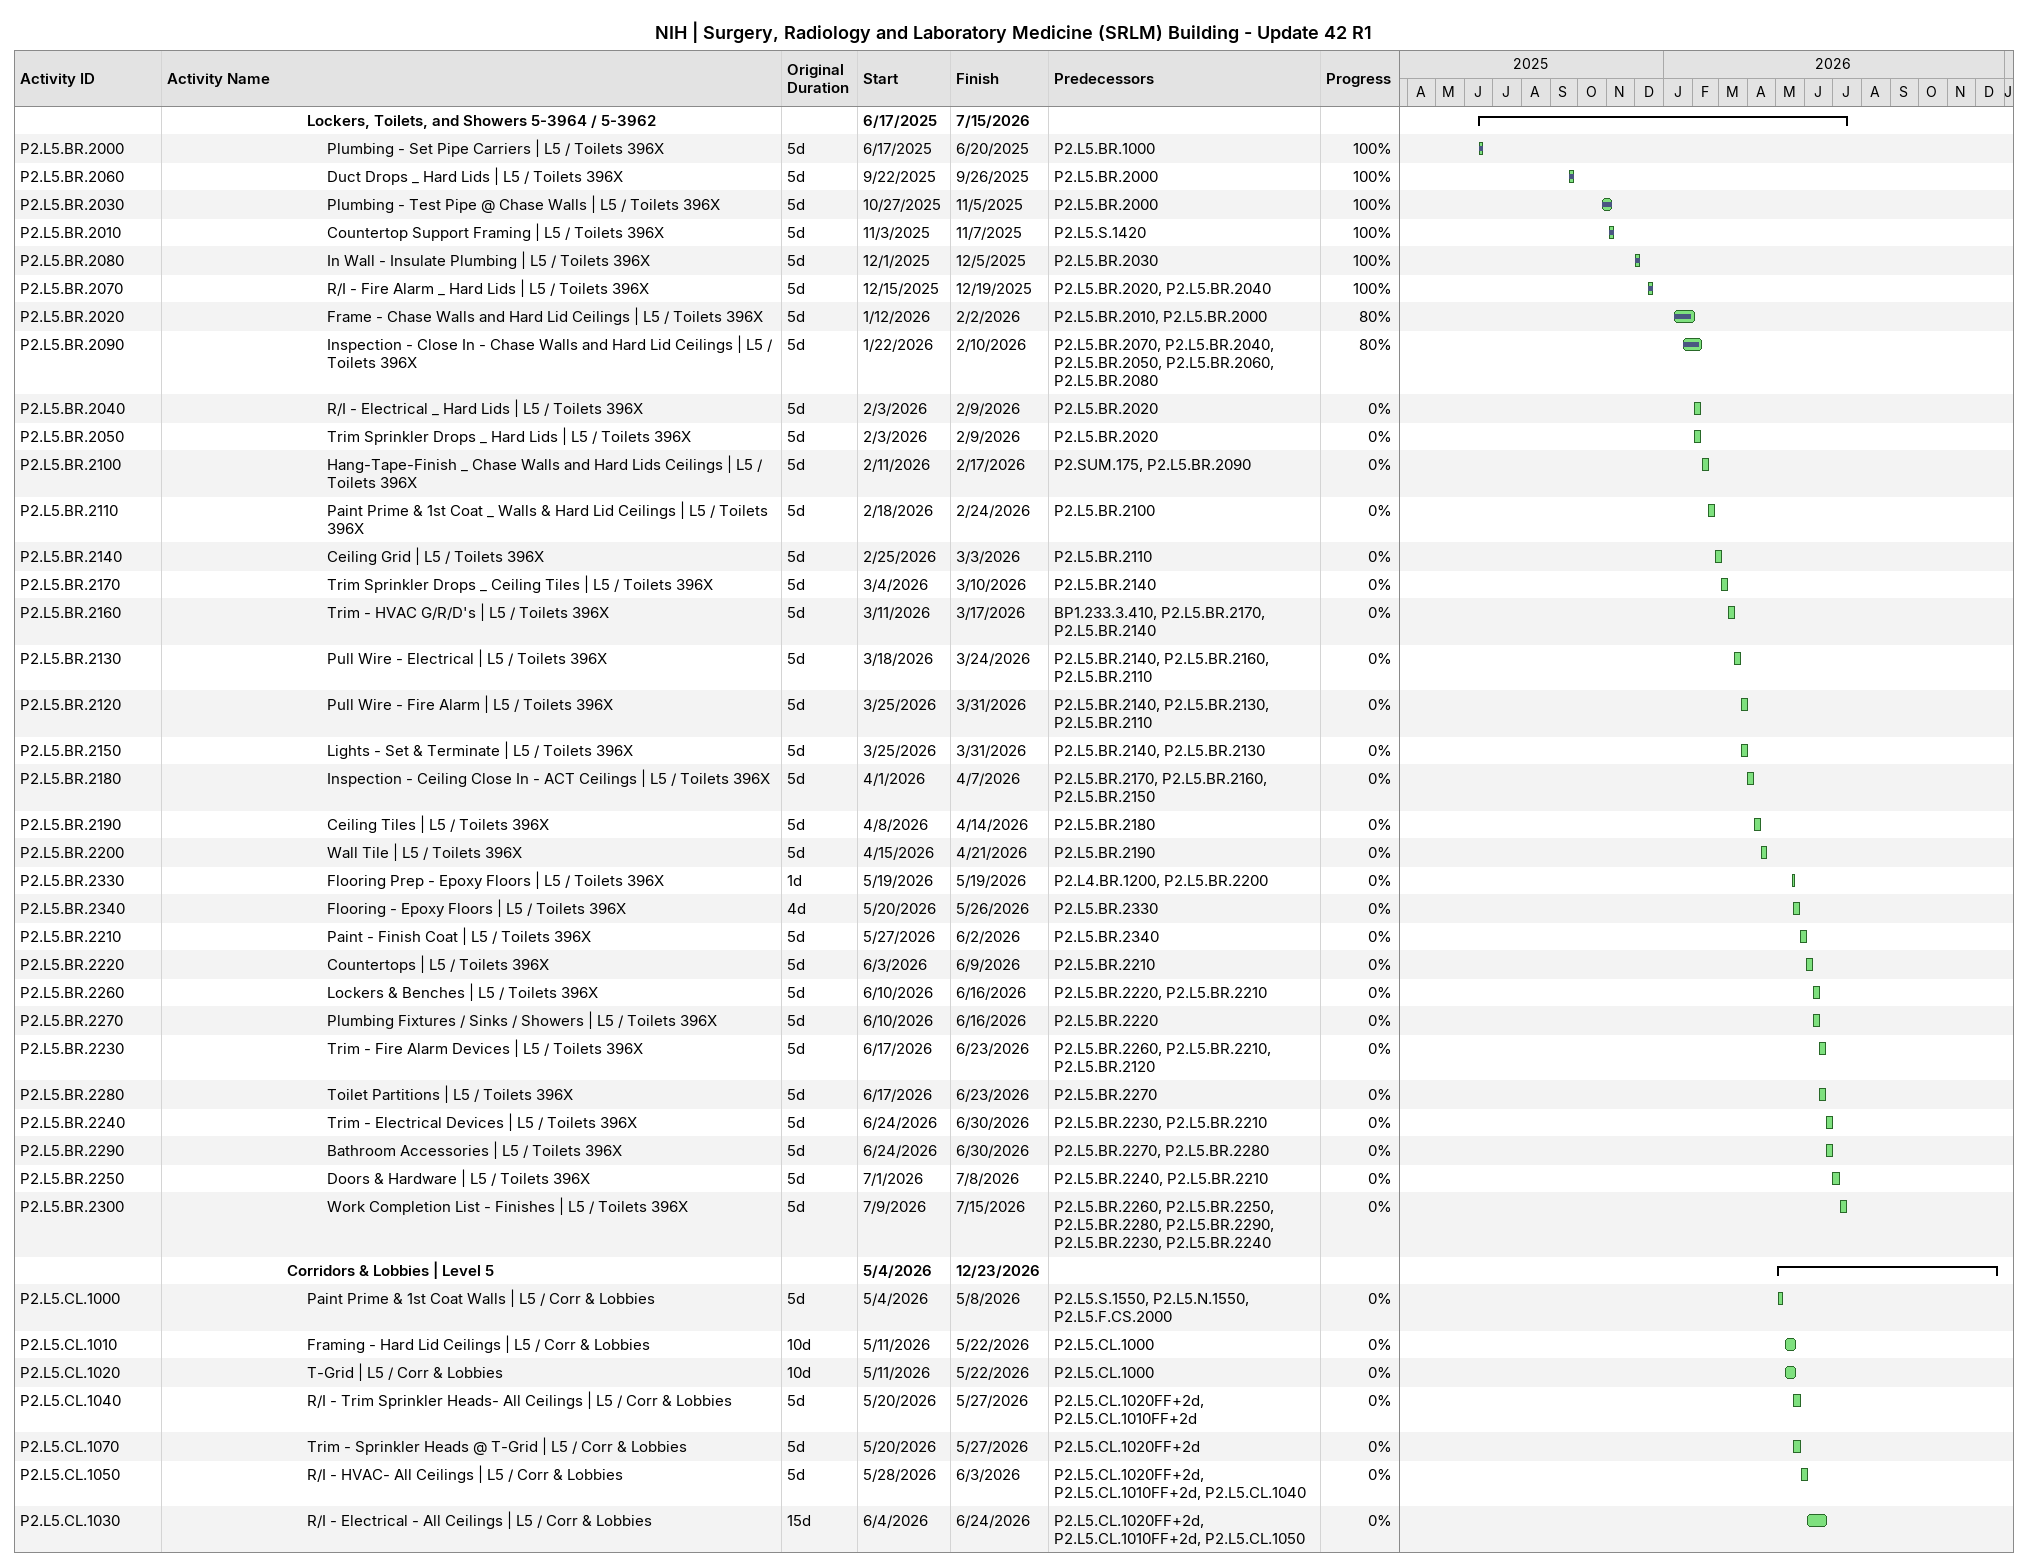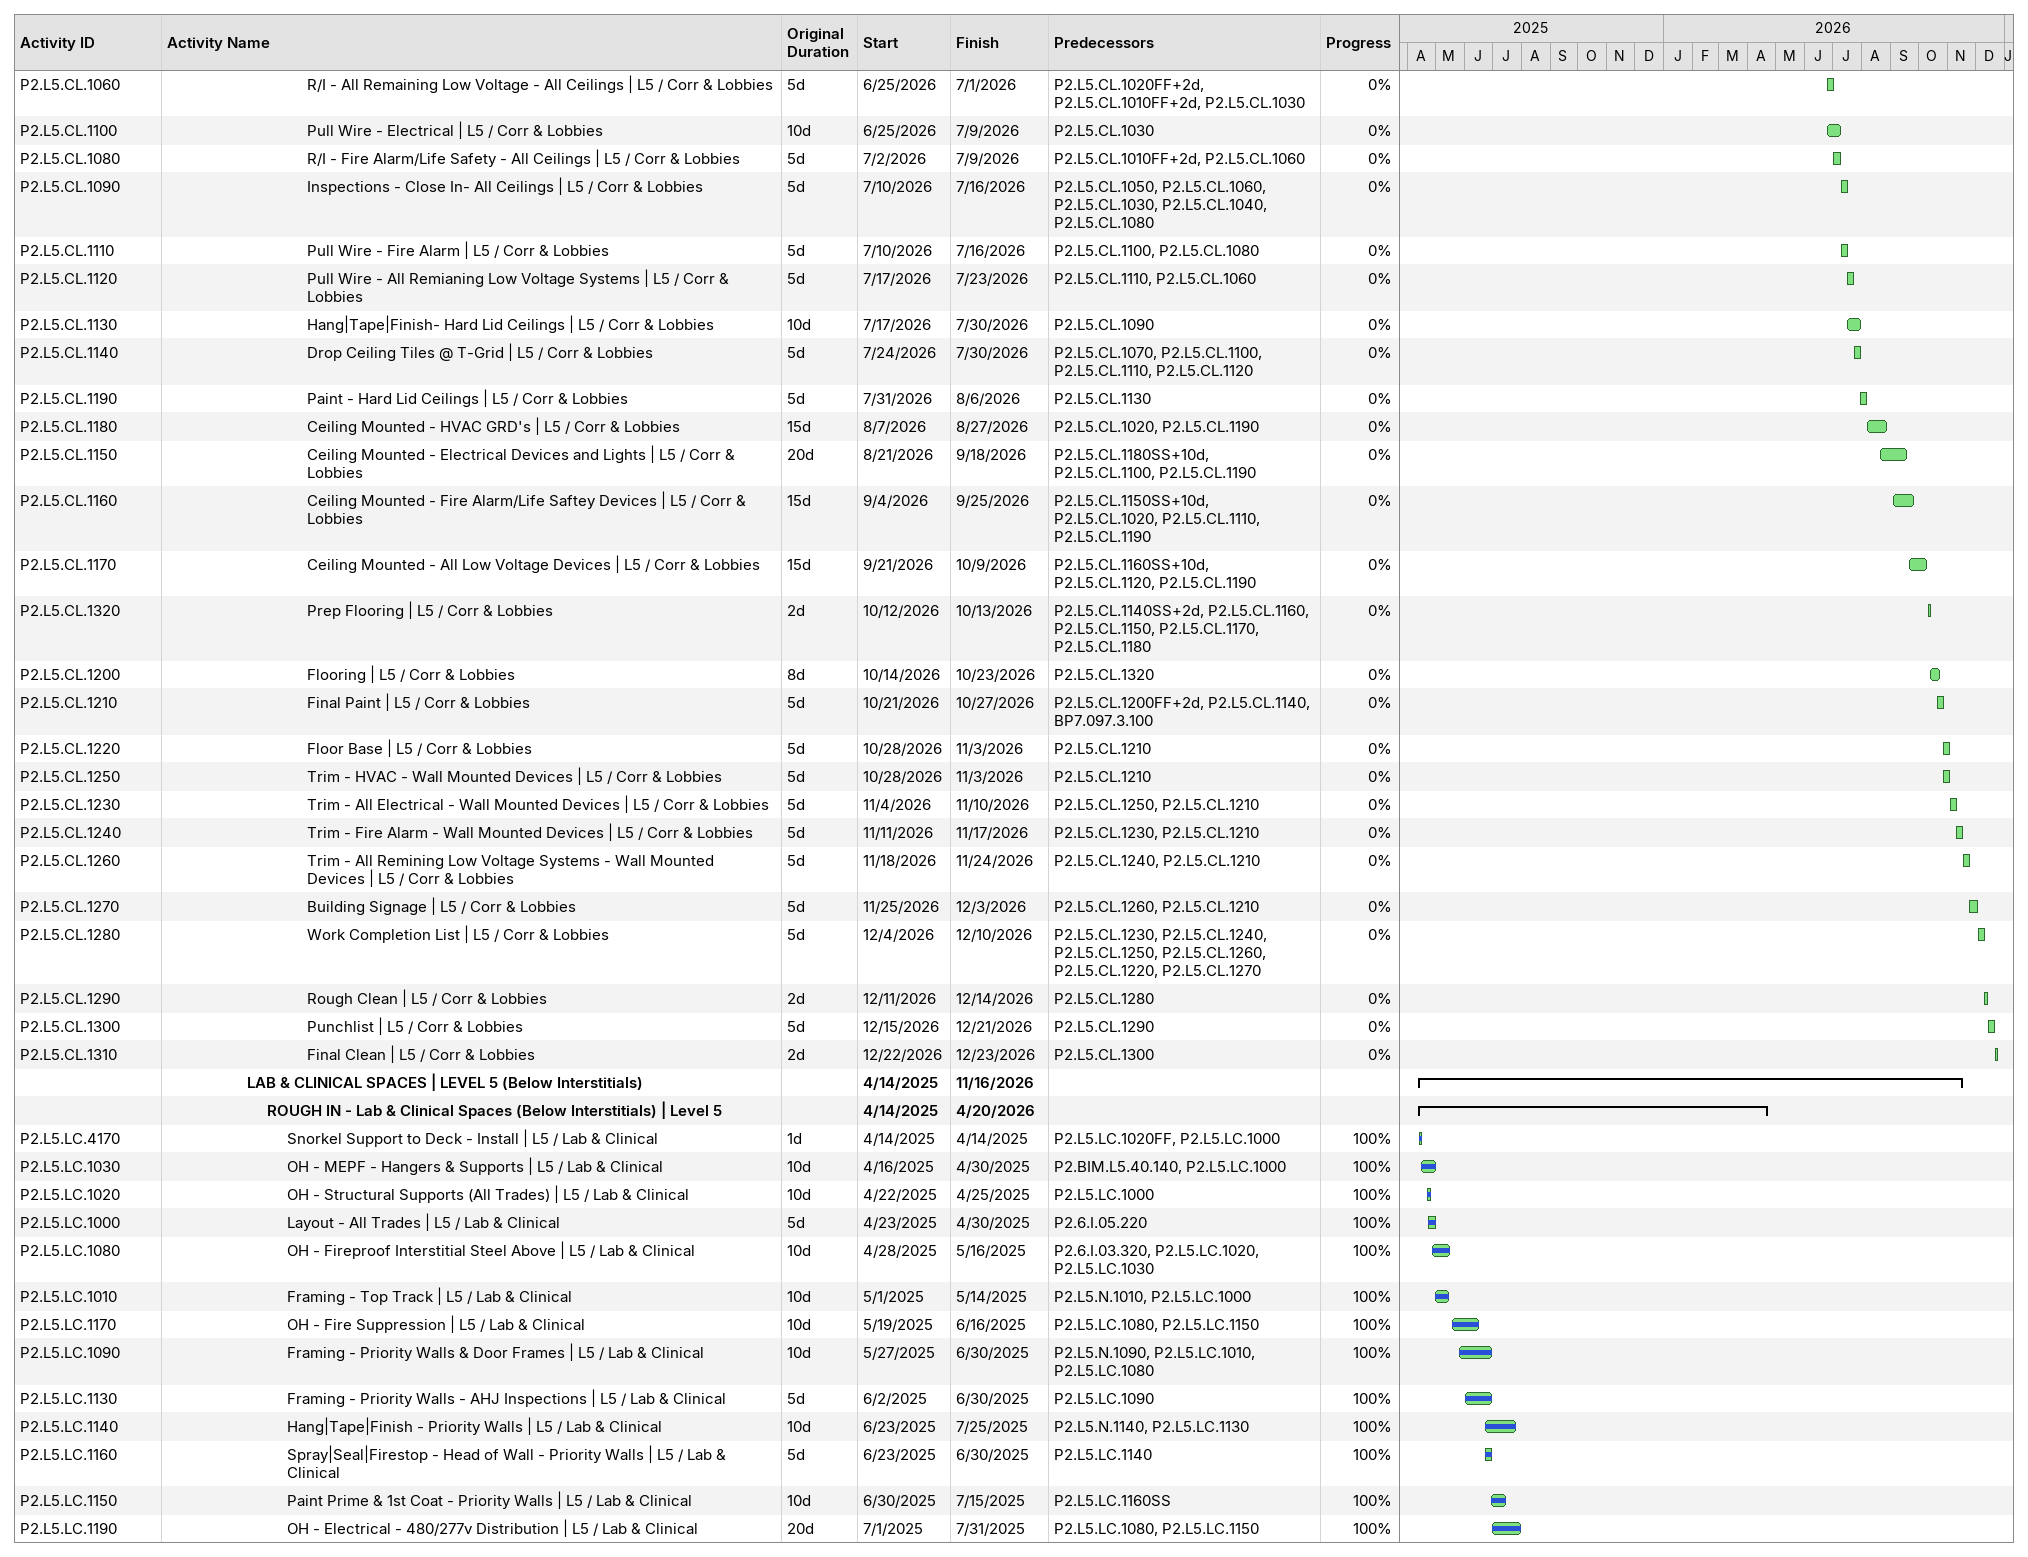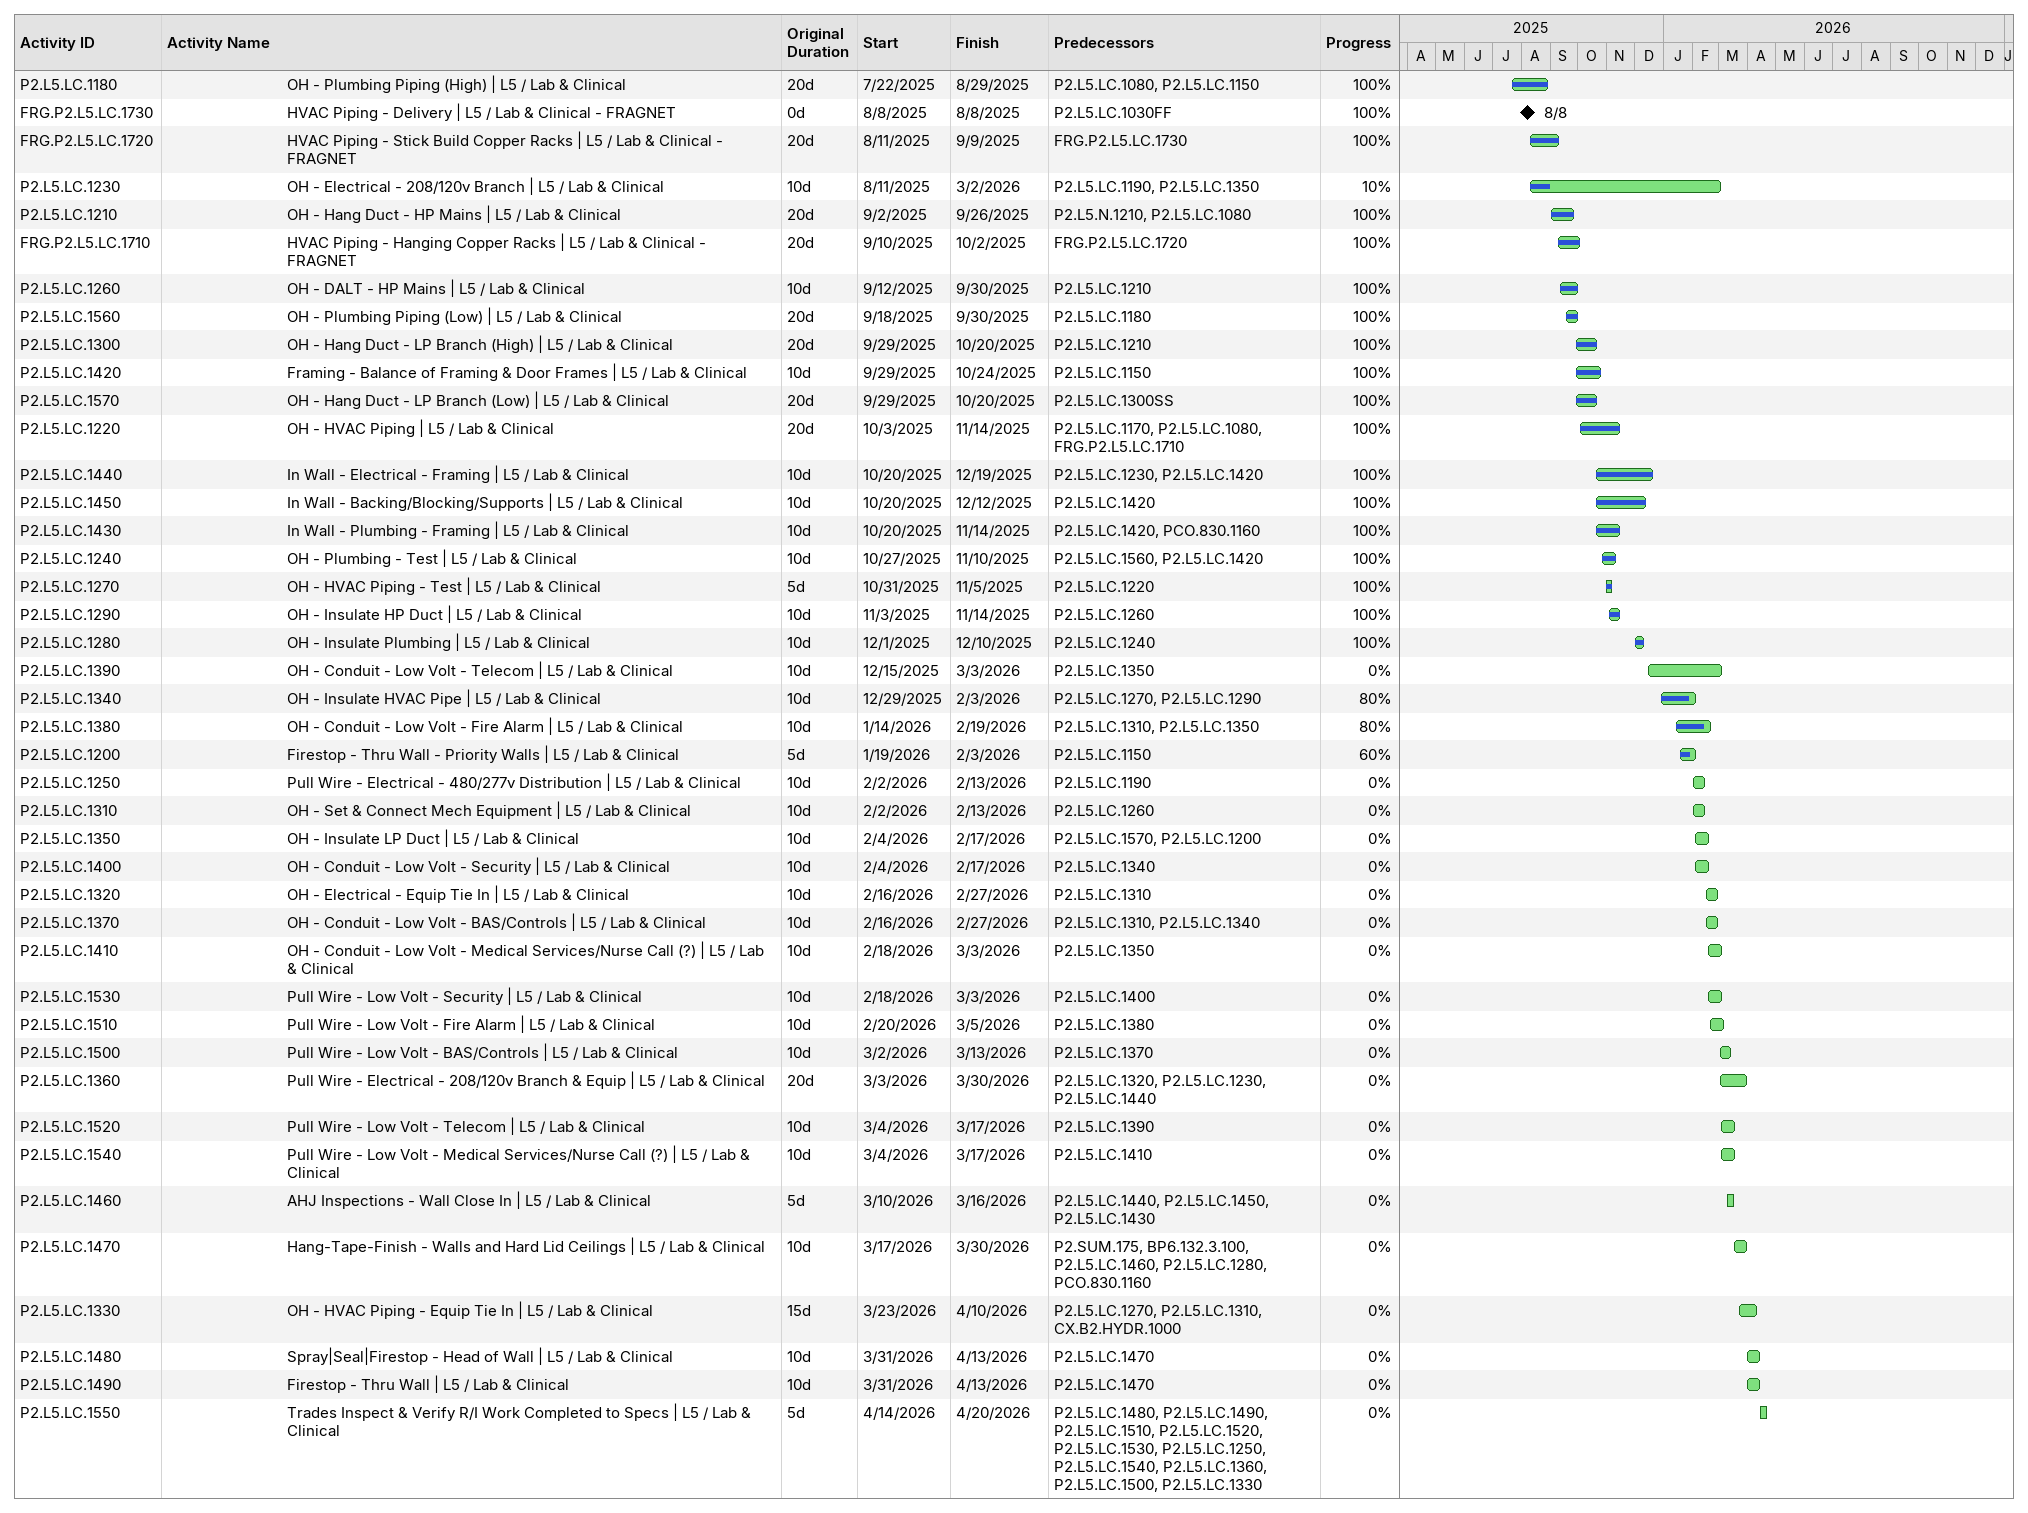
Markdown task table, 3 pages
NIH | Surgery, Radiology and Laboratory Medicine (SRLM) Building - Update 42 R1

| ID | Level | Task | Original duration | Start | Finish | Predecessors | % complete |
|---|---|---|---|---|---|---|---|
|  | 8 | **Lockers, Toilets, and Showers 5-3964 / 5-3962** |  | 2025-06-17 | 2026-07-15 |  |  |
| P2.L5.BR.2000 | 9 | Plumbing - Set Pipe Carriers \| L5 / Toilets 396X | 5d | 2025-06-17 | 2025-06-20 | P2.L5.BR.1000 | 100 |
| P2.L5.BR.2060 | 9 | Duct Drops _ Hard Lids \| L5 / Toilets 396X | 5d | 2025-09-22 | 2025-09-26 | P2.L5.BR.2000 | 100 |
| P2.L5.BR.2030 | 9 | Plumbing - Test Pipe @ Chase Walls \| L5 / Toilets 396X | 5d | 2025-10-27 | 2025-11-05 | P2.L5.BR.2000 | 100 |
| P2.L5.BR.2010 | 9 | Countertop Support Framing \| L5 / Toilets 396X | 5d | 2025-11-03 | 2025-11-07 | P2.L5.S.1420 | 100 |
| P2.L5.BR.2080 | 9 | In Wall - Insulate Plumbing \| L5 / Toilets 396X | 5d | 2025-12-01 | 2025-12-05 | P2.L5.BR.2030 | 100 |
| P2.L5.BR.2070 | 9 | R/I - Fire Alarm _ Hard Lids \| L5 / Toilets 396X | 5d | 2025-12-15 | 2025-12-19 | P2.L5.BR.2020, P2.L5.BR.2040 | 100 |
| P2.L5.BR.2020 | 9 | Frame - Chase Walls and Hard Lid Ceilings \| L5 / Toilets 396X | 5d | 2026-01-12 | 2026-02-02 | P2.L5.BR.2010, P2.L5.BR.2000 | 80 |
| P2.L5.BR.2090 | 9 | Inspection - Close In - Chase Walls and Hard Lid Ceilings \| L5 / Toilets 396X | 5d | 2026-01-22 | 2026-02-10 | P2.L5.BR.2070, P2.L5.BR.2040, P2.L5.BR.2050, P2.L5.BR.2060, P2.L5.BR.2080 | 80 |
| P2.L5.BR.2040 | 9 | R/I - Electrical _ Hard Lids \| L5 / Toilets 396X | 5d | 2026-02-03 | 2026-02-09 | P2.L5.BR.2020 | 0 |
| P2.L5.BR.2050 | 9 | Trim Sprinkler Drops _ Hard Lids \| L5 / Toilets 396X | 5d | 2026-02-03 | 2026-02-09 | P2.L5.BR.2020 | 0 |
| P2.L5.BR.2100 | 9 | Hang-Tape-Finish _ Chase Walls and Hard Lids Ceilings \| L5 / Toilets 396X | 5d | 2026-02-11 | 2026-02-17 | P2.SUM.175, P2.L5.BR.2090 | 0 |
| P2.L5.BR.2110 | 9 | Paint Prime & 1st Coat _ Walls & Hard Lid Ceilings \| L5 / Toilets 396X | 5d | 2026-02-18 | 2026-02-24 | P2.L5.BR.2100 | 0 |
| P2.L5.BR.2140 | 9 | Ceiling Grid \| L5 / Toilets 396X | 5d | 2026-02-25 | 2026-03-03 | P2.L5.BR.2110 | 0 |
| P2.L5.BR.2170 | 9 | Trim Sprinkler Drops _ Ceiling Tiles \| L5 / Toilets 396X | 5d | 2026-03-04 | 2026-03-10 | P2.L5.BR.2140 | 0 |
| P2.L5.BR.2160 | 9 | Trim - HVAC G/R/D's \| L5 / Toilets 396X | 5d | 2026-03-11 | 2026-03-17 | BP1.233.3.410, P2.L5.BR.2170, P2.L5.BR.2140 | 0 |
| P2.L5.BR.2130 | 9 | Pull Wire - Electrical \| L5 / Toilets 396X | 5d | 2026-03-18 | 2026-03-24 | P2.L5.BR.2140, P2.L5.BR.2160, P2.L5.BR.2110 | 0 |
| P2.L5.BR.2120 | 9 | Pull Wire - Fire Alarm \| L5 / Toilets 396X | 5d | 2026-03-25 | 2026-03-31 | P2.L5.BR.2140, P2.L5.BR.2130, P2.L5.BR.2110 | 0 |
| P2.L5.BR.2150 | 9 | Lights - Set & Terminate \| L5 / Toilets 396X | 5d | 2026-03-25 | 2026-03-31 | P2.L5.BR.2140, P2.L5.BR.2130 | 0 |
| P2.L5.BR.2180 | 9 | Inspection - Ceiling Close In - ACT Ceilings \| L5 / Toilets 396X | 5d | 2026-04-01 | 2026-04-07 | P2.L5.BR.2170, P2.L5.BR.2160, P2.L5.BR.2150 | 0 |
| P2.L5.BR.2190 | 9 | Ceiling Tiles \| L5 / Toilets 396X | 5d | 2026-04-08 | 2026-04-14 | P2.L5.BR.2180 | 0 |
| P2.L5.BR.2200 | 9 | Wall Tile \| L5 / Toilets 396X | 5d | 2026-04-15 | 2026-04-21 | P2.L5.BR.2190 | 0 |
| P2.L5.BR.2330 | 9 | Flooring Prep - Epoxy Floors \| L5 / Toilets 396X | 1d | 2026-05-19 | 2026-05-19 | P2.L4.BR.1200, P2.L5.BR.2200 | 0 |
| P2.L5.BR.2340 | 9 | Flooring - Epoxy Floors \| L5 / Toilets 396X | 4d | 2026-05-20 | 2026-05-26 | P2.L5.BR.2330 | 0 |
| P2.L5.BR.2210 | 9 | Paint - Finish Coat \| L5 / Toilets 396X | 5d | 2026-05-27 | 2026-06-02 | P2.L5.BR.2340 | 0 |
| P2.L5.BR.2220 | 9 | Countertops \| L5 / Toilets 396X | 5d | 2026-06-03 | 2026-06-09 | P2.L5.BR.2210 | 0 |
| P2.L5.BR.2260 | 9 | Lockers & Benches \| L5 / Toilets 396X | 5d | 2026-06-10 | 2026-06-16 | P2.L5.BR.2220, P2.L5.BR.2210 | 0 |
| P2.L5.BR.2270 | 9 | Plumbing Fixtures / Sinks / Showers \| L5 / Toilets 396X | 5d | 2026-06-10 | 2026-06-16 | P2.L5.BR.2220 | 0 |
| P2.L5.BR.2230 | 9 | Trim - Fire Alarm Devices \| L5 / Toilets 396X | 5d | 2026-06-17 | 2026-06-23 | P2.L5.BR.2260, P2.L5.BR.2210, P2.L5.BR.2120 | 0 |
| P2.L5.BR.2280 | 9 | Toilet Partitions \| L5 / Toilets 396X | 5d | 2026-06-17 | 2026-06-23 | P2.L5.BR.2270 | 0 |
| P2.L5.BR.2240 | 9 | Trim - Electrical Devices \| L5 / Toilets 396X | 5d | 2026-06-24 | 2026-06-30 | P2.L5.BR.2230, P2.L5.BR.2210 | 0 |
| P2.L5.BR.2290 | 9 | Bathroom Accessories \| L5 / Toilets 396X | 5d | 2026-06-24 | 2026-06-30 | P2.L5.BR.2270, P2.L5.BR.2280 | 0 |
| P2.L5.BR.2250 | 9 | Doors & Hardware \| L5 / Toilets 396X | 5d | 2026-07-01 | 2026-07-08 | P2.L5.BR.2240, P2.L5.BR.2210 | 0 |
| P2.L5.BR.2300 | 9 | Work Completion List - Finishes \| L5 / Toilets 396X | 5d | 2026-07-09 | 2026-07-15 | P2.L5.BR.2260, P2.L5.BR.2250, P2.L5.BR.2280, P2.L5.BR.2290, P2.L5.BR.2230, P2.L5.BR.2240 | 0 |
|  | 7 | **Corridors & Lobbies \| Level 5** |  | 2026-05-04 | 2026-12-23 |  |  |
| P2.L5.CL.1000 | 8 | Paint Prime & 1st Coat Walls \| L5 / Corr & Lobbies | 5d | 2026-05-04 | 2026-05-08 | P2.L5.S.1550, P2.L5.N.1550, P2.L5.F.CS.2000 | 0 |
| P2.L5.CL.1010 | 8 | Framing - Hard Lid Ceilings \| L5 / Corr & Lobbies | 10d | 2026-05-11 | 2026-05-22 | P2.L5.CL.1000 | 0 |
| P2.L5.CL.1020 | 8 | T-Grid \| L5 / Corr & Lobbies | 10d | 2026-05-11 | 2026-05-22 | P2.L5.CL.1000 | 0 |
| P2.L5.CL.1040 | 8 | R/I - Trim Sprinkler Heads- All Ceilings \| L5 / Corr & Lobbies | 5d | 2026-05-20 | 2026-05-27 | P2.L5.CL.1020FF+2d, P2.L5.CL.1010FF+2d | 0 |
| P2.L5.CL.1070 | 8 | Trim - Sprinkler Heads @ T-Grid \| L5 / Corr & Lobbies | 5d | 2026-05-20 | 2026-05-27 | P2.L5.CL.1020FF+2d | 0 |
| P2.L5.CL.1050 | 8 | R/I - HVAC- All Ceilings \| L5 / Corr & Lobbies | 5d | 2026-05-28 | 2026-06-03 | P2.L5.CL.1020FF+2d, P2.L5.CL.1010FF+2d, P2.L5.CL.1040 | 0 |
| P2.L5.CL.1030 | 8 | R/I - Electrical - All Ceilings \| L5 / Corr & Lobbies | 15d | 2026-06-04 | 2026-06-24 | P2.L5.CL.1020FF+2d, P2.L5.CL.1010FF+2d, P2.L5.CL.1050 | 0 |
| P2.L5.CL.1060 | 8 | R/I - All Remaining Low Voltage - All Ceilings \| L5 / Corr & Lobbies | 5d | 2026-06-25 | 2026-07-01 | P2.L5.CL.1020FF+2d, P2.L5.CL.1010FF+2d, P2.L5.CL.1030 | 0 |
| P2.L5.CL.1100 | 8 | Pull Wire - Electrical \| L5 / Corr & Lobbies | 10d | 2026-06-25 | 2026-07-09 | P2.L5.CL.1030 | 0 |
| P2.L5.CL.1080 | 8 | R/I - Fire Alarm/Life Safety - All Ceilings \| L5 / Corr & Lobbies | 5d | 2026-07-02 | 2026-07-09 | P2.L5.CL.1010FF+2d, P2.L5.CL.1060 | 0 |
| P2.L5.CL.1090 | 8 | Inspections - Close In- All Ceilings \| L5 / Corr & Lobbies | 5d | 2026-07-10 | 2026-07-16 | P2.L5.CL.1050, P2.L5.CL.1060, P2.L5.CL.1030, P2.L5.CL.1040, P2.L5.CL.1080 | 0 |
| P2.L5.CL.1110 | 8 | Pull Wire - Fire Alarm \| L5 / Corr & Lobbies | 5d | 2026-07-10 | 2026-07-16 | P2.L5.CL.1100, P2.L5.CL.1080 | 0 |
| P2.L5.CL.1120 | 8 | Pull Wire - All Remianing Low Voltage Systems \| L5 / Corr & Lobbies | 5d | 2026-07-17 | 2026-07-23 | P2.L5.CL.1110, P2.L5.CL.1060 | 0 |
| P2.L5.CL.1130 | 8 | Hang\|Tape\|Finish- Hard Lid Ceilings \| L5 / Corr & Lobbies | 10d | 2026-07-17 | 2026-07-30 | P2.L5.CL.1090 | 0 |
| P2.L5.CL.1140 | 8 | Drop Ceiling Tiles @ T-Grid \| L5 / Corr & Lobbies | 5d | 2026-07-24 | 2026-07-30 | P2.L5.CL.1070, P2.L5.CL.1100, P2.L5.CL.1110, P2.L5.CL.1120 | 0 |
| P2.L5.CL.1190 | 8 | Paint - Hard Lid Ceilings \| L5 / Corr & Lobbies | 5d | 2026-07-31 | 2026-08-06 | P2.L5.CL.1130 | 0 |
| P2.L5.CL.1180 | 8 | Ceiling Mounted - HVAC GRD's \| L5 / Corr & Lobbies | 15d | 2026-08-07 | 2026-08-27 | P2.L5.CL.1020, P2.L5.CL.1190 | 0 |
| P2.L5.CL.1150 | 8 | Ceiling Mounted - Electrical Devices and Lights \| L5 / Corr & Lobbies | 20d | 2026-08-21 | 2026-09-18 | P2.L5.CL.1180SS+10d, P2.L5.CL.1100, P2.L5.CL.1190 | 0 |
| P2.L5.CL.1160 | 8 | Ceiling Mounted - Fire Alarm/Life Saftey Devices \| L5 / Corr & Lobbies | 15d | 2026-09-04 | 2026-09-25 | P2.L5.CL.1150SS+10d, P2.L5.CL.1020, P2.L5.CL.1110, P2.L5.CL.1190 | 0 |
| P2.L5.CL.1170 | 8 | Ceiling Mounted - All Low Voltage Devices \| L5 / Corr & Lobbies | 15d | 2026-09-21 | 2026-10-09 | P2.L5.CL.1160SS+10d, P2.L5.CL.1120, P2.L5.CL.1190 | 0 |
| P2.L5.CL.1320 | 8 | Prep Flooring \| L5 / Corr & Lobbies | 2d | 2026-10-12 | 2026-10-13 | P2.L5.CL.1140SS+2d, P2.L5.CL.1160, P2.L5.CL.1150, P2.L5.CL.1170, P2.L5.CL.1180 | 0 |
| P2.L5.CL.1200 | 8 | Flooring \| L5 / Corr & Lobbies | 8d | 2026-10-14 | 2026-10-23 | P2.L5.CL.1320 | 0 |
| P2.L5.CL.1210 | 8 | Final Paint \| L5 / Corr & Lobbies | 5d | 2026-10-21 | 2026-10-27 | P2.L5.CL.1200FF+2d, P2.L5.CL.1140, BP7.097.3.100 | 0 |
| P2.L5.CL.1220 | 8 | Floor Base \| L5 / Corr & Lobbies | 5d | 2026-10-28 | 2026-11-03 | P2.L5.CL.1210 | 0 |
| P2.L5.CL.1250 | 8 | Trim - HVAC - Wall Mounted Devices \| L5 / Corr & Lobbies | 5d | 2026-10-28 | 2026-11-03 | P2.L5.CL.1210 | 0 |
| P2.L5.CL.1230 | 8 | Trim - All Electrical - Wall Mounted Devices \| L5 / Corr & Lobbies | 5d | 2026-11-04 | 2026-11-10 | P2.L5.CL.1250, P2.L5.CL.1210 | 0 |
| P2.L5.CL.1240 | 8 | Trim - Fire Alarm - Wall Mounted Devices \| L5 / Corr & Lobbies | 5d | 2026-11-11 | 2026-11-17 | P2.L5.CL.1230, P2.L5.CL.1210 | 0 |
| P2.L5.CL.1260 | 8 | Trim - All Remining Low Voltage Systems - Wall Mounted Devices \| L5 / Corr & Lobbies | 5d | 2026-11-18 | 2026-11-24 | P2.L5.CL.1240, P2.L5.CL.1210 | 0 |
| P2.L5.CL.1270 | 8 | Building Signage \| L5 / Corr & Lobbies | 5d | 2026-11-25 | 2026-12-03 | P2.L5.CL.1260, P2.L5.CL.1210 | 0 |
| P2.L5.CL.1280 | 8 | Work Completion List \| L5 / Corr & Lobbies | 5d | 2026-12-04 | 2026-12-10 | P2.L5.CL.1230, P2.L5.CL.1240, P2.L5.CL.1250, P2.L5.CL.1260, P2.L5.CL.1220, P2.L5.CL.1270 | 0 |
| P2.L5.CL.1290 | 8 | Rough Clean \| L5 / Corr & Lobbies | 2d | 2026-12-11 | 2026-12-14 | P2.L5.CL.1280 | 0 |
| P2.L5.CL.1300 | 8 | Punchlist \| L5 / Corr & Lobbies | 5d | 2026-12-15 | 2026-12-21 | P2.L5.CL.1290 | 0 |
| P2.L5.CL.1310 | 8 | Final Clean \| L5 / Corr & Lobbies | 2d | 2026-12-22 | 2026-12-23 | P2.L5.CL.1300 | 0 |
|  | 5 | **LAB & CLINICAL SPACES \| LEVEL 5 (Below Interstitials)** |  | 2025-04-14 | 2026-11-16 |  |  |
|  | 6 | **ROUGH IN - Lab & Clinical Spaces (Below Interstitials) \| Level 5** |  | 2025-04-14 | 2026-04-20 |  |  |
| P2.L5.LC.4170 | 7 | Snorkel Support to Deck - Install \| L5 / Lab & Clinical | 1d | 2025-04-14 | 2025-04-14 | P2.L5.LC.1020FF, P2.L5.LC.1000 | 100 |
| P2.L5.LC.1030 | 7 | OH - MEPF - Hangers & Supports \| L5 / Lab & Clinical | 10d | 2025-04-16 | 2025-04-30 | P2.BIM.L5.40.140, P2.L5.LC.1000 | 100 |
| P2.L5.LC.1020 | 7 | OH - Structural Supports (All Trades) \| L5 / Lab & Clinical | 10d | 2025-04-22 | 2025-04-25 | P2.L5.LC.1000 | 100 |
| P2.L5.LC.1000 | 7 | Layout - All Trades \| L5 / Lab & Clinical | 5d | 2025-04-23 | 2025-04-30 | P2.6.I.05.220 | 100 |
| P2.L5.LC.1080 | 7 | OH - Fireproof Interstitial Steel Above \| L5 / Lab & Clinical | 10d | 2025-04-28 | 2025-05-16 | P2.6.I.03.320, P2.L5.LC.1020, P2.L5.LC.1030 | 100 |
| P2.L5.LC.1010 | 7 | Framing - Top Track \| L5 / Lab & Clinical | 10d | 2025-05-01 | 2025-05-14 | P2.L5.N.1010, P2.L5.LC.1000 | 100 |
| P2.L5.LC.1170 | 7 | OH - Fire Suppression \| L5 / Lab & Clinical | 10d | 2025-05-19 | 2025-06-16 | P2.L5.LC.1080, P2.L5.LC.1150 | 100 |
| P2.L5.LC.1090 | 7 | Framing - Priority Walls & Door Frames \| L5 / Lab & Clinical | 10d | 2025-05-27 | 2025-06-30 | P2.L5.N.1090, P2.L5.LC.1010, P2.L5.LC.1080 | 100 |
| P2.L5.LC.1130 | 7 | Framing - Priority Walls - AHJ Inspections \| L5 / Lab & Clinical | 5d | 2025-06-02 | 2025-06-30 | P2.L5.LC.1090 | 100 |
| P2.L5.LC.1140 | 7 | Hang\|Tape\|Finish - Priority Walls \| L5 / Lab & Clinical | 10d | 2025-06-23 | 2025-07-25 | P2.L5.N.1140, P2.L5.LC.1130 | 100 |
| P2.L5.LC.1160 | 7 | Spray\|Seal\|Firestop - Head of Wall - Priority Walls \| L5 / Lab & Clinical | 5d | 2025-06-23 | 2025-06-30 | P2.L5.LC.1140 | 100 |
| P2.L5.LC.1150 | 7 | Paint Prime & 1st Coat - Priority Walls \| L5 / Lab & Clinical | 10d | 2025-06-30 | 2025-07-15 | P2.L5.LC.1160SS | 100 |
| P2.L5.LC.1190 | 7 | OH - Electrical - 480/277v Distribution \| L5 / Lab & Clinical | 20d | 2025-07-01 | 2025-07-31 | P2.L5.LC.1080, P2.L5.LC.1150 | 100 |
| P2.L5.LC.1180 | 7 | OH - Plumbing Piping (High) \| L5 / Lab & Clinical | 20d | 2025-07-22 | 2025-08-29 | P2.L5.LC.1080, P2.L5.LC.1150 | 100 |
| FRG.P2.L5.LC.1730 | 7 | HVAC Piping - Delivery \| L5 / Lab & Clinical - FRAGNET | 0d | 2025-08-08 | 2025-08-08 | P2.L5.LC.1030FF | 100 |
| FRG.P2.L5.LC.1720 | 7 | HVAC Piping - Stick Build Copper Racks \| L5 / Lab & Clinical - FRAGNET | 20d | 2025-08-11 | 2025-09-09 | FRG.P2.L5.LC.1730 | 100 |
| P2.L5.LC.1230 | 7 | OH - Electrical - 208/120v Branch \| L5 / Lab & Clinical | 10d | 2025-08-11 | 2026-03-02 | P2.L5.LC.1190, P2.L5.LC.1350 | 10 |
| P2.L5.LC.1210 | 7 | OH - Hang Duct - HP Mains \| L5 / Lab & Clinical | 20d | 2025-09-02 | 2025-09-26 | P2.L5.N.1210, P2.L5.LC.1080 | 100 |
| FRG.P2.L5.LC.1710 | 7 | HVAC Piping - Hanging Copper Racks \| L5 / Lab & Clinical - FRAGNET | 20d | 2025-09-10 | 2025-10-02 | FRG.P2.L5.LC.1720 | 100 |
| P2.L5.LC.1260 | 7 | OH - DALT - HP Mains \| L5 / Lab & Clinical | 10d | 2025-09-12 | 2025-09-30 | P2.L5.LC.1210 | 100 |
| P2.L5.LC.1560 | 7 | OH - Plumbing Piping (Low) \| L5 / Lab & Clinical | 20d | 2025-09-18 | 2025-09-30 | P2.L5.LC.1180 | 100 |
| P2.L5.LC.1300 | 7 | OH - Hang Duct - LP Branch (High) \| L5 / Lab & Clinical | 20d | 2025-09-29 | 2025-10-20 | P2.L5.LC.1210 | 100 |
| P2.L5.LC.1420 | 7 | Framing - Balance of Framing & Door Frames \| L5 / Lab & Clinical | 10d | 2025-09-29 | 2025-10-24 | P2.L5.LC.1150 | 100 |
| P2.L5.LC.1570 | 7 | OH - Hang Duct - LP Branch (Low) \| L5 / Lab & Clinical | 20d | 2025-09-29 | 2025-10-20 | P2.L5.LC.1300SS | 100 |
| P2.L5.LC.1220 | 7 | OH - HVAC Piping \| L5 / Lab & Clinical | 20d | 2025-10-03 | 2025-11-14 | P2.L5.LC.1170, P2.L5.LC.1080, FRG.P2.L5.LC.1710 | 100 |
| P2.L5.LC.1440 | 7 | In Wall - Electrical - Framing \| L5 / Lab & Clinical | 10d | 2025-10-20 | 2025-12-19 | P2.L5.LC.1230, P2.L5.LC.1420 | 100 |
| P2.L5.LC.1450 | 7 | In Wall - Backing/Blocking/Supports \| L5 / Lab & Clinical | 10d | 2025-10-20 | 2025-12-12 | P2.L5.LC.1420 | 100 |
| P2.L5.LC.1430 | 7 | In Wall - Plumbing - Framing \| L5 / Lab & Clinical | 10d | 2025-10-20 | 2025-11-14 | P2.L5.LC.1420, PCO.830.1160 | 100 |
| P2.L5.LC.1240 | 7 | OH - Plumbing - Test \| L5 / Lab & Clinical | 10d | 2025-10-27 | 2025-11-10 | P2.L5.LC.1560, P2.L5.LC.1420 | 100 |
| P2.L5.LC.1270 | 7 | OH - HVAC Piping - Test \| L5 / Lab & Clinical | 5d | 2025-10-31 | 2025-11-05 | P2.L5.LC.1220 | 100 |
| P2.L5.LC.1290 | 7 | OH - Insulate HP Duct \| L5 / Lab & Clinical | 10d | 2025-11-03 | 2025-11-14 | P2.L5.LC.1260 | 100 |
| P2.L5.LC.1280 | 7 | OH - Insulate Plumbing \| L5 / Lab & Clinical | 10d | 2025-12-01 | 2025-12-10 | P2.L5.LC.1240 | 100 |
| P2.L5.LC.1390 | 7 | OH - Conduit - Low Volt - Telecom \| L5 / Lab & Clinical | 10d | 2025-12-15 | 2026-03-03 | P2.L5.LC.1350 | 0 |
| P2.L5.LC.1340 | 7 | OH - Insulate HVAC Pipe \| L5 / Lab & Clinical | 10d | 2025-12-29 | 2026-02-03 | P2.L5.LC.1270, P2.L5.LC.1290 | 80 |
| P2.L5.LC.1380 | 7 | OH - Conduit - Low Volt - Fire Alarm \| L5 / Lab & Clinical | 10d | 2026-01-14 | 2026-02-19 | P2.L5.LC.1310, P2.L5.LC.1350 | 80 |
| P2.L5.LC.1200 | 7 | Firestop - Thru Wall - Priority Walls \| L5 / Lab & Clinical | 5d | 2026-01-19 | 2026-02-03 | P2.L5.LC.1150 | 60 |
| P2.L5.LC.1250 | 7 | Pull Wire - Electrical - 480/277v Distribution \| L5 / Lab & Clinical | 10d | 2026-02-02 | 2026-02-13 | P2.L5.LC.1190 | 0 |
| P2.L5.LC.1310 | 7 | OH - Set & Connect Mech Equipment \| L5 / Lab & Clinical | 10d | 2026-02-02 | 2026-02-13 | P2.L5.LC.1260 | 0 |
| P2.L5.LC.1350 | 7 | OH - Insulate LP Duct \| L5 / Lab & Clinical | 10d | 2026-02-04 | 2026-02-17 | P2.L5.LC.1570, P2.L5.LC.1200 | 0 |
| P2.L5.LC.1400 | 7 | OH - Conduit - Low Volt - Security \| L5 / Lab & Clinical | 10d | 2026-02-04 | 2026-02-17 | P2.L5.LC.1340 | 0 |
| P2.L5.LC.1320 | 7 | OH - Electrical - Equip Tie In \| L5 / Lab & Clinical | 10d | 2026-02-16 | 2026-02-27 | P2.L5.LC.1310 | 0 |
| P2.L5.LC.1370 | 7 | OH - Conduit - Low Volt - BAS/Controls \| L5 / Lab & Clinical | 10d | 2026-02-16 | 2026-02-27 | P2.L5.LC.1310, P2.L5.LC.1340 | 0 |
| P2.L5.LC.1410 | 7 | OH - Conduit - Low Volt - Medical Services/Nurse Call (?) \| L5 / Lab & Clinical | 10d | 2026-02-18 | 2026-03-03 | P2.L5.LC.1350 | 0 |
| P2.L5.LC.1530 | 7 | Pull Wire - Low Volt - Security \| L5 / Lab & Clinical | 10d | 2026-02-18 | 2026-03-03 | P2.L5.LC.1400 | 0 |
| P2.L5.LC.1510 | 7 | Pull Wire - Low Volt - Fire Alarm \| L5 / Lab & Clinical | 10d | 2026-02-20 | 2026-03-05 | P2.L5.LC.1380 | 0 |
| P2.L5.LC.1500 | 7 | Pull Wire - Low Volt - BAS/Controls \| L5 / Lab & Clinical | 10d | 2026-03-02 | 2026-03-13 | P2.L5.LC.1370 | 0 |
| P2.L5.LC.1360 | 7 | Pull Wire - Electrical - 208/120v Branch & Equip \| L5 / Lab & Clinical | 20d | 2026-03-03 | 2026-03-30 | P2.L5.LC.1320, P2.L5.LC.1230, P2.L5.LC.1440 | 0 |
| P2.L5.LC.1520 | 7 | Pull Wire - Low Volt - Telecom \| L5 / Lab & Clinical | 10d | 2026-03-04 | 2026-03-17 | P2.L5.LC.1390 | 0 |
| P2.L5.LC.1540 | 7 | Pull Wire - Low Volt - Medical Services/Nurse Call (?) \| L5 / Lab & Clinical | 10d | 2026-03-04 | 2026-03-17 | P2.L5.LC.1410 | 0 |
| P2.L5.LC.1460 | 7 | AHJ Inspections - Wall Close In \| L5 / Lab & Clinical | 5d | 2026-03-10 | 2026-03-16 | P2.L5.LC.1440, P2.L5.LC.1450, P2.L5.LC.1430 | 0 |
| P2.L5.LC.1470 | 7 | Hang-Tape-Finish - Walls and Hard Lid Ceilings \| L5 / Lab & Clinical | 10d | 2026-03-17 | 2026-03-30 | P2.SUM.175, BP6.132.3.100, P2.L5.LC.1460, P2.L5.LC.1280, PCO.830.1160 | 0 |
| P2.L5.LC.1330 | 7 | OH - HVAC Piping - Equip Tie In \| L5 / Lab & Clinical | 15d | 2026-03-23 | 2026-04-10 | P2.L5.LC.1270, P2.L5.LC.1310, CX.B2.HYDR.1000 | 0 |
| P2.L5.LC.1480 | 7 | Spray\|Seal\|Firestop - Head of Wall \| L5 / Lab & Clinical | 10d | 2026-03-31 | 2026-04-13 | P2.L5.LC.1470 | 0 |
| P2.L5.LC.1490 | 7 | Firestop - Thru Wall \| L5 / Lab & Clinical | 10d | 2026-03-31 | 2026-04-13 | P2.L5.LC.1470 | 0 |
| P2.L5.LC.1550 | 7 | Trades Inspect & Verify R/I Work Completed to Specs \| L5 / Lab & Clinical | 5d | 2026-04-14 | 2026-04-20 | P2.L5.LC.1480, P2.L5.LC.1490, P2.L5.LC.1510, P2.L5.LC.1520, P2.L5.LC.1530, P2.L5.LC.1250, P2.L5.LC.1540, P2.L5.LC.1360, P2.L5.LC.1500, P2.L5.LC.1330 | 0 |
